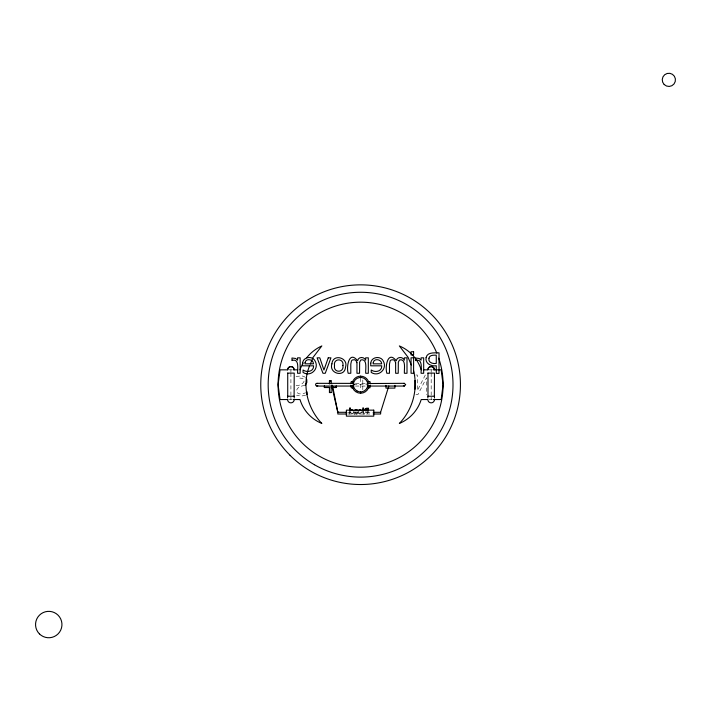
<?xml version="1.0" encoding="UTF-8"?>
<svg xmlns="http://www.w3.org/2000/svg" width="711" height="711" viewBox="0 0 711 711"><rect width="100%" height="100%" fill="white"/><g stroke="black" fill="none" stroke-linecap="round" stroke-linejoin="round"><path stroke-width="0.53" stroke-dasharray="3.56 2.67" d="M358.077 411.411C357.091 414.984 362.939 414.966 361.961 411.411M350.452 411.242L350.656 413.038L351.989 413.473A1.413 1.413 0 0 0 352.443 412.771L352.523 412.371M358.886 411.269C357.82 414.202 362.219 414.184 361.152 411.269M425.302 375.017L417.41 390.543L417.41 375.017L415.784 375.017M304.779 385.602C293.216 386.055 294.407 397.698 305.606 392.748M296.087 385.691C304.068 385.638 308.778 376.741 297.447 378.27M366.094 411.42L364.281 414.113L365.143 414.113L367.169 411.776L367.711 411.776L367.711 414.113L368.494 414.113L368.494 411.162M305.561 395.236L301.18 396.107L296.594 395.298M296.034 376.466L301.971 375.87L304.815 376.963A4.746 4.746 0 0 1 305.739 377.79M288.906 369.836L292.23 369.836M428.955 369.836L432.279 369.836M355.42 383.327L365.765 383.327M353.349 384.687L367.836 384.687M355.42 386.055L365.765 386.055M415.953 394.632L417.899 394.632L426.564 377.719L426.564 394.632M288.906 399.538L292.23 399.538M428.955 399.538L432.279 399.538M347.617 412.3L372.688 412.3M347.617 414.006L372.688 414.006M356.806 411.518C359.055 412.718 356.122 415.659 354.798 413.518L354.825 414.113L354.087 414.113L354.087 411.58M353.314 411.456L353.234 412.762A2.435 2.435 0 0 1 352.656 413.811L351.358 414.158L350.39 413.429L350.39 414.095L349.661 414.095L349.661 411.02M431.177 369.809L431.177 372.368M431.177 373.142L431.177 395.138M431.177 397.138L431.177 399.573M363.517 411.038L363.517 414.113L362.797 414.113L362.797 411.038M362.806 379.941L362.806 390.49M360.593 378.092L360.593 389.859M290.915 369.809L290.915 372.368M290.915 373.142L290.915 395.138M290.915 397.138L290.915 399.573M354.718 384.74L354.656 385.095A1.369 1.369 0 0 0 354.558 384.056L354.718 384.74M356.922 412.789C354.602 415.544 354.656 409.545 356.922 412.789"/><path stroke-width="1.07" d="M350.807 383.833L351.27 381.549L353.171 381.549M370.387 385.54L369.916 387.833L368.014 387.833M427.871 369.836C427.711 365.596 434.634 365.596 434.474 369.836A3.306 3.297 0 0 0 431.177 366.538A3.306 3.297 0 0 0 427.871 369.836L423.418 369.836M332.428 385.211L337.841 412.389L331.619 385.371M380.572 412.38L388.819 385.993M354.185 410.709L355.74 409.572L357.144 409.883L357.144 410.549A2.604 2.604 0 0 0 355.811 410.185L354.833 410.594M309.525 365.978C301.553 385.353 307.525 408.558 321.834 423.445A37.576 37.576 0 0 1 299.989 399.538L293.341 399.538M310.325 364.041L313.124 357.278L321.834 345.928A41.38 41.38 0 0 0 306.672 357.766M358.326 410.594L359.962 409.58L361.712 410.594M305.268 385.131L306.823 382.482L306.796 379.967A4.746 4.746 0 0 0 306.397 378.794M337.405 412.353L338.214 412.211M359.268 410.514L359.704 410.238A1.155 1.155 0 0 1 360.53 410.336L360.761 410.505M368.84 385.62L367.205 385.895M350.834 410.478L352.158 410.505M317.79 385.691C315.88 387.362 314.378 383.3 316.919 383.327L353.758 383.38M352.425 383.682L353.403 383.327M367.107 383.531L404.266 383.327L405.688 384.633L404.372 386.055L367.836 386.055M403.59 383.531L404.266 383.327M287.724 396.267L287.724 373.079M294.105 396.267L294.212 373.115L287.608 373.115M287.608 396.24L294.212 396.24M427.986 396.267L427.986 373.079M434.359 396.267L434.474 373.115L427.871 373.115M427.871 396.24L434.474 396.24M353.651 386.02L352.345 385.62M287.795 369.836L280.045 369.836L278.09 384.687L280.045 399.538L287.795 399.538M293.341 369.836L297.767 369.836M433.39 369.836L441.149 369.836L443.104 384.687L441.149 399.538L433.39 399.538M329.424 380.9L331.122 380.9M368.014 381.549L369.916 381.549L370.387 383.833M316.813 386.055L353.349 386.055M324.349 387.388L329.433 387.388L329.433 392.588L331.122 392.588L331.122 387.388L336.196 387.388M329.433 387.548L324.349 387.548L324.349 385.815M331.122 387.548L336.196 387.548L336.196 385.815M353.171 387.833L351.27 387.833L350.807 385.54M329.433 392.428L331.122 392.428M346.533 412.3L337.814 412.3L337.814 414.006L346.533 414.006M373.782 412.3L380.634 412.3L380.634 414.006L373.782 414.006M404.372 386.055L403.395 385.691M367.783 383.327L368.769 383.682M316.919 383.327L317.595 383.531M365.934 410.745L365.943 409.163L367.711 408.896L367.711 411.118M353.1 410.665L351.812 409.563L350.39 410.336L350.39 407.945L349.661 407.945L349.661 411.02M411.269 365.01L408.07 357.278L399.351 345.928A38.287 38.287 0 0 1 415.846 359.073M364.903 410.531L365.125 408.869L366.538 408.238L368.494 408.212L368.494 410.176M413.544 370.502C418.219 389.228 412.771 409.572 399.351 423.445A37.79 37.79 0 0 0 421.205 399.538L427.853 399.538A3.297 3.297 0 0 0 431.177 402.844A3.297 3.297 0 0 0 434.474 399.538M434.474 397.138L434.474 397.991M427.871 397.138L427.871 397.991M414.975 380.465L414.975 389.184M394.916 385.362L394.916 388.099L385.94 388.099L385.94 385.362M363.517 411.038L363.517 407.963L362.797 407.963L362.797 411.038M360.593 376.155L360.593 377.443M360.593 391.93L360.593 393.227A8.541 8.541 0 0 1 352.087 385.433M331.122 383.949L331.122 380.74L329.424 380.74L329.424 383.949M307.072 391.814L307.072 394.552M294.212 397.138L294.212 397.991M287.608 397.138L287.608 397.991M416.379 359.837A38.287 38.287 0 0 1 421.205 369.836M438.731 358.193A82.503 82.503 0 0 1 346.248 465.936A82.503 82.503 0 0 1 296.256 333.041A82.503 82.503 0 0 1 436.821 353.118M299.989 369.836A41.38 41.38 0 0 1 303.046 363.117M294.212 399.538A3.297 3.297 0 0 1 290.915 402.844A3.297 3.297 0 0 1 287.608 399.538M369.098 385.433A8.541 8.541 0 0 1 360.593 393.227M352.345 382.482A8.541 8.541 0 0 1 368.84 382.482M356.958 362.69L356.949 373.275L359.553 373.275L359.642 362.103L360.912 359.899C367.88 358.451 365.276 369.853 365.721 373.275L368.316 373.275L368.316 357.829L365.65 357.829L365.65 360.193C364.263 356.46 358.228 356.593 357.589 360.761C349.057 349.83 346.133 367.098 348.186 373.275L350.799 373.275L350.799 364.032L351.51 360.806L352.398 359.962L354.522 359.722L355.927 360.521L356.958 362.69M395.636 362.69L395.636 373.275L398.231 373.275L398.329 362.103L399.591 359.899C406.568 358.451 403.964 369.853 404.399 373.275L407.003 373.275L407.003 357.829L404.328 357.829L404.328 360.193C402.941 356.46 396.916 356.593 396.267 360.761C387.735 349.83 384.82 367.098 386.864 373.275L389.477 373.275L389.477 364.032L390.188 360.806L391.077 359.962L393.21 359.722L394.614 360.521L395.636 362.69M426.102 357.66C424.814 363.517 431.364 366.609 436.278 365.738L436.278 373.408L439.016 373.408L439.016 352.816C434.679 352.994 427.142 351.856 426.102 357.66M302.61 363.161L302.531 365.818L313.595 365.818C313.942 371.56 306.903 372.866 303.055 370.013L303.055 372.431C310.618 377.39 319.435 368.805 315.186 361.179C312.698 355.464 302.993 356.709 302.61 363.161M331.913 363.828C328.58 373.613 344.675 377.825 345.502 367.285C348.825 357.553 332.686 353.251 331.913 363.828M370.786 363.161L370.698 365.818L381.763 365.818C382.109 371.56 375.079 372.866 371.222 370.013L371.222 372.431C378.785 377.39 387.602 368.805 383.353 361.179C380.865 355.464 371.16 356.709 370.786 363.161M428.955 358.237C427.818 362.521 432.972 364.156 436.278 363.401L436.278 355.171C433.701 355.162 429.524 354.851 428.955 358.237M342.924 365.552C344.346 373.079 333.068 373.142 334.508 365.552C333.068 357.962 344.32 358.042 342.924 365.552M305.09 362.503L304.939 363.828L313.507 363.828C313.542 359.357 306.006 357.82 305.09 362.503M373.266 362.503L373.106 363.828L381.683 363.828C381.709 359.357 374.173 357.82 373.266 362.503M287.724 368.982L287.608 369.836A3.306 3.297 0 0 1 290.915 366.538L293.243 367.507L294.212 369.836A3.306 3.297 0 0 0 290.915 366.538L288.577 367.507L287.724 368.982M328.242 357.829L323.94 370.04L319.799 357.829L317.106 357.829L322.945 373.275L325.265 373.275L330.935 357.829L328.242 357.829M292.452 360.264L291.963 360.619L291.963 358.006L295.66 358.468L297.554 360.201L297.554 357.829L300.149 357.829L300.149 373.275L297.554 373.275C297.385 369.507 299.651 358.726 292.452 360.264M415.979 360.264L415.491 360.619L415.491 358.006L419.188 358.468L421.081 360.201L421.081 357.829L423.676 357.829L423.676 373.275L421.081 373.275C420.912 369.507 423.178 358.726 415.979 360.264M413.598 351.749L411.056 351.749L411.056 354.976L413.598 354.976L413.598 351.749M413.598 357.784L411.056 357.784L411.056 373.275L413.598 373.275L413.598 357.784M373.782 410.158L346.373 410.158L346.373 416.148L373.782 416.148L373.782 410.158M664.181 84.52A6.603 6.603 0 0 0 675.228 81.561A6.603 6.603 0 0 0 667.14 73.473A6.603 6.603 0 0 0 664.181 84.52M39.416 633.883A13.198 13.198 0 0 0 61.502 627.964A13.198 13.198 0 0 0 45.335 611.798A13.198 13.198 0 0 0 39.416 633.883M356.975 390.961A7.243 7.243 0 0 0 367.836 384.687A7.243 7.243 0 0 0 356.975 378.412A7.243 7.243 0 0 0 356.975 390.961M289.999 455.28A99.833 99.833 0 0 0 457.022 410.531A99.833 99.833 0 0 0 334.757 288.257A99.833 99.833 0 0 0 289.999 455.28M314.386 464.718A92.403 92.403 0 0 0 453.005 384.687A92.403 92.403 0 0 0 314.386 304.663A92.403 92.403 0 0 0 314.386 464.718"/></g></svg>
